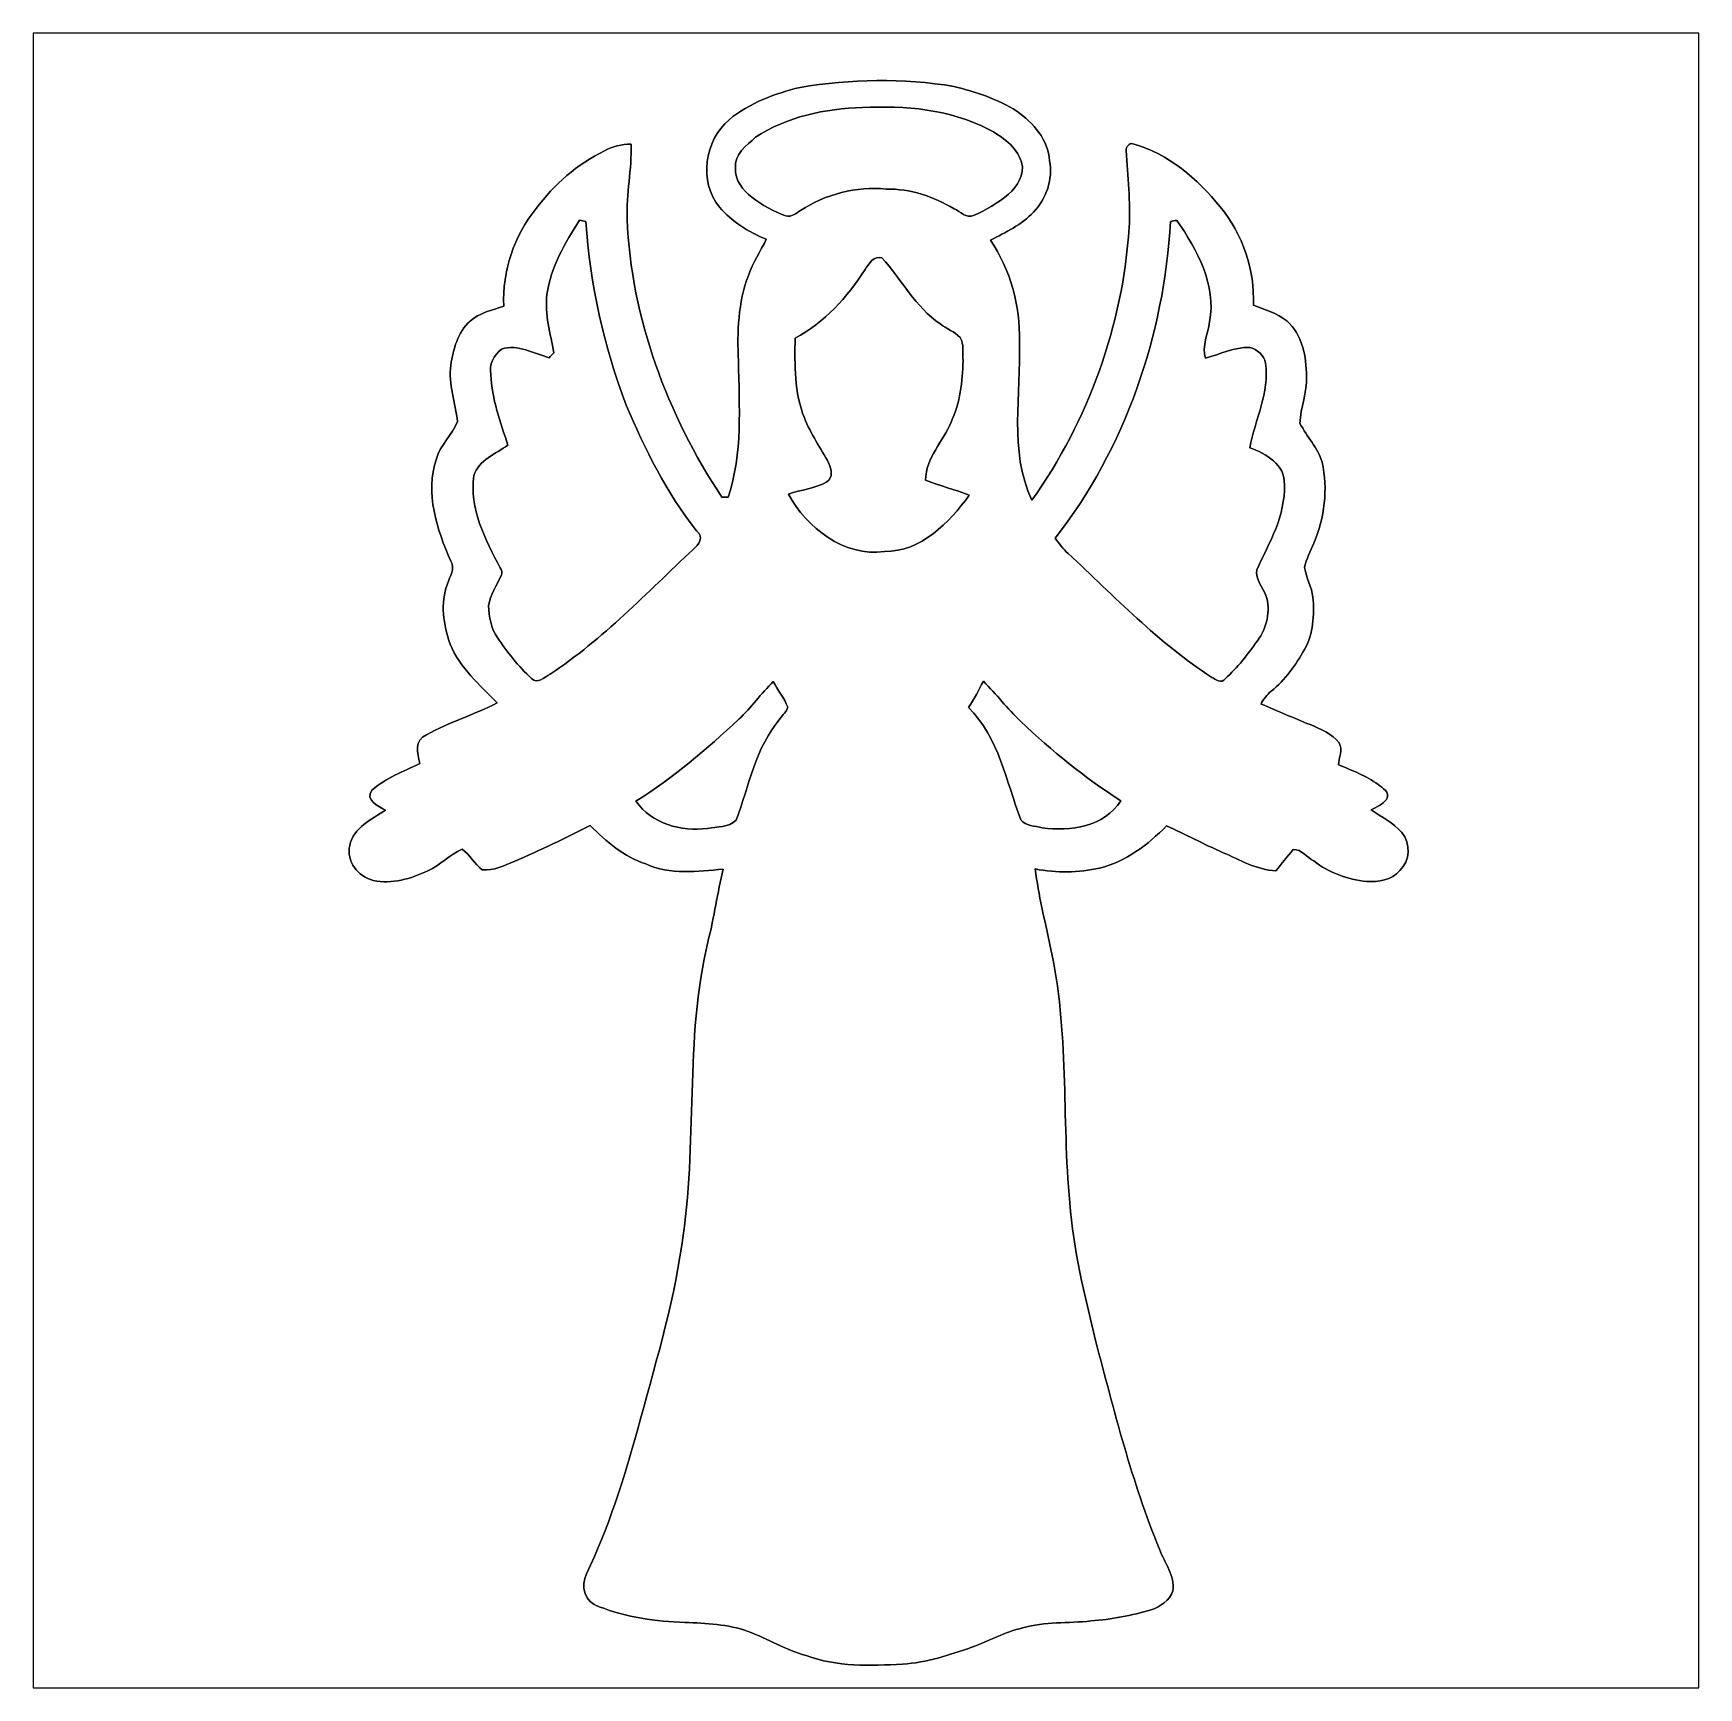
# Model space of a CAD drawing. Header units: centimetres. Extents: x -16.8 to 16.8, y -16.7 to 16.7.
import ezdxf

# ---------------------------------------------------------------- set-up
doc = ezdxf.new("R2010")
doc.units = ezdxf.units.CM
doc.header["$MEASUREMENT"] = 0
doc.layers.add('Layer 1', color=7, linetype='Continuous')

msp = doc.modelspace()

# ---------------------------------------------------------------- linework, layer by layer
at = {"layer": 'Layer 1', "color": 7}
for points, knots in [([(-16.77458, 16.66875), (-16.77458, 16.66875), (16.77458, 16.66875), (16.77458, 16.66875), (16.77458, 16.66875), (16.77458, 16.66875), (16.77458, -16.66875), (16.77458, -16.66875), (16.77458, -16.66875), (16.77458, -16.66875), (-16.77458, -16.66875), (-16.77458, -16.66875), (-16.77458, -16.66875), (-16.77458, -16.66875), (-16.77458, 16.66875), (-16.77458, 16.66875), (-16.77458, 16.66875), (-16.77458, 16.66875), (-16.77458, 16.66875), (-16.77458, 16.66875)], [0, 0, 0, 0, 0.16666667, 0.16666667, 0.16666667, 0.16666667, 0.33333333, 0.33333333, 0.33333333, 0.33333333, 0.5, 0.5, 0.5, 0.5, 0.66666667, 0.66666667, 0.66666667, 0.66666667, 1, 1, 1, 1]), ([(-1.32821, 15.57937), (-1.83762, 15.45414), (-2.34985, 15.26611), (-2.75837, 14.92744), (-2.75837, 14.92744), (-3.25261, 14.50481), (-3.37361, 13.68143), (-2.9531, 13.16814), (-2.9531, 13.16814), (-2.70298, 12.87498), (-2.36643, 12.66261), (-2.01048, 12.51867), (-2.01048, 12.51867), (-2.12337, 12.27243), (-2.28177, 12.04842), (-2.36643, 11.78948), (-2.36643, 11.78948), (-2.58022, 11.24338), (-2.59468, 10.64542), (-2.57069, 10.06757), (-2.57069, 10.06757), (-2.55446, 9.1507), (-2.48144, 8.20737), (-2.7753, 7.32226), (-2.7753, 7.32226), (-2.81905, 7.32226), (-2.86279, 7.32261), (-2.90618, 7.32261), (-2.90618, 7.32261), (-4.0005, 8.98842), (-4.73146, 10.92553), (-4.81189, 12.92895), (-4.81189, 12.92895), (-4.83129, 13.43272), (-4.71276, 13.93049), (-4.73357, 14.43355), (-4.73357, 14.43355), (-4.9216, 14.44166), (-5.10364, 14.38416), (-5.2705, 14.30091), (-5.2705, 14.30091), (-5.81131, 14.02644), (-6.28897, 13.62781), (-6.64598, 13.13639), (-6.64598, 13.13639), (-7.09401, 12.58993), (-7.3279, 11.87697), (-7.29791, 11.17141), (-7.29791, 11.17141), (-7.52969, 11.08745), (-7.78828, 11.04018), (-7.97595, 10.86838), (-7.97595, 10.86838), (-8.22466, 10.64648), (-8.31533, 10.2997), (-8.36577, 9.98326), (-8.36577, 9.98326), (-8.4141, 9.5952), (-8.26805, 9.22373), (-8.22748, 8.84308), (-8.22748, 8.84308), (-8.33473, 8.57603), (-8.57462, 8.37565), (-8.6554, 8.09413), (-8.6554, 8.09413), (-8.88541, 7.40445), (-8.6487, 6.66821), (-8.36224, 6.03356), (-8.36224, 6.03356), (-8.27652, 5.87975), (-8.38094, 5.72241), (-8.43174, 5.57706), (-8.43174, 5.57706), (-8.57991, 5.18372), (-8.51429, 4.74592), (-8.37706, 4.35928), (-8.37706, 4.35928), (-8.18444, 3.87809), (-7.77734, 3.54118), (-7.4295, 3.17606), (-7.4295, 3.17606), (-7.8934, 2.93934), (-8.39788, 2.78589), (-8.85366, 2.53471), (-8.85366, 2.53471), (-9.10872, 2.42676), (-9.03534, 2.16147), (-8.99019, 1.95333), (-8.99019, 1.95333), (-9.31757, 1.78964), (-9.67916, 1.66582), (-9.95221, 1.41429), (-9.95221, 1.41429), (-10.10214, 1.22096), (-9.81816, 1.08797), (-9.67846, 1.01212), (-9.67846, 1.01212), (-9.96174, 0.83009), (-10.32051, 0.66675), (-10.39954, 0.30551), (-10.39954, 0.30551), (-10.47574, -0.0127), (-10.23373, -0.32949), (-9.92717, -0.40111), (-9.92717, -0.40111), (-9.55322, -0.48119), (-9.16305, -0.3683), (-8.82544, -0.20638), (-8.82544, -0.20638), (-8.57285, -0.09737), (-8.38623, 0.12065), (-8.13506, 0.22931), (-8.13506, 0.22931), (-7.97666, 0.11642), (-7.89023, -0.07161), (-7.73289, -0.18486), (-7.73289, -0.18486), (-7.50041, -0.21343), (-7.28451, -0.1016), (-7.07672, -0.01588), (-7.07672, -0.01588), (-6.56237, 0.20884), (-6.05578, 0.45085), (-5.55413, 0.70203), (-5.55413, 0.70203), (-5.23064, 0.38241), (-4.87821, 0.0762), (-4.4383, -0.06844), (-4.4383, -0.06844), (-3.94582, -0.29386), (-3.3969, -0.22472), (-2.87549, -0.17427), (-2.87549, -0.17427), (-2.99403, -0.64982), (-3.05682, -1.13665), (-3.17853, -1.61114), (-3.17853, -1.61114), (-3.66889, -3.62162), (-3.37926, -5.71747), (-3.71263, -7.74841), (-3.71263, -7.74841), (-3.89184, -9.01806), (-4.27461, -10.24467), (-4.60304, -11.48045), (-4.60304, -11.48045), (-4.88033, -12.4654), (-5.18724, -13.44754), (-5.62857, -14.37322), (-5.62857, -14.37322), (-5.75628, -14.6237), (-5.66702, -14.95319), (-5.37245, -15.03715), (-5.37245, -15.03715), (-4.82635, -15.25305), (-4.23439, -15.33243), (-3.65019, -15.35536), (-3.65019, -15.35536), (-3.22086, -15.37018), (-2.78165, -15.38922), (-2.37243, -15.53422), (-2.37243, -15.53422), (-1.98085, -15.68873), (-1.61431, -15.9064), (-1.20721, -16.02176), (-1.20721, -16.02176), (-0.58667, -16.25106), (0.0889, -16.22813), (0.73836, -16.19285), (0.73836, -16.19285), (1.22026, -16.16604), (1.67887, -16.01011), (2.13078, -15.85348), (2.13078, -15.85348), (2.47368, -15.72683), (2.79612, -15.54198), (3.15595, -15.46331), (3.15595, -15.46331), (3.60221, -15.32996), (4.07423, -15.37476), (4.53178, -15.32396), (4.53178, -15.32396), (4.94347, -15.29256), (5.35093, -15.2146), (5.7471, -15.09748), (5.7471, -15.09748), (5.93125, -15.03539), (6.11752, -14.90945), (6.18102, -14.71789), (6.18102, -14.71789), (6.22476, -14.40674), (6.01486, -14.15415), (5.9122, -13.88004), (5.9122, -13.88004), (5.35234, -12.51973), (5.00168, -11.08745), (4.62139, -9.66999), (4.62139, -9.66999), (4.40514, -8.75559), (4.17477, -7.83837), (4.10422, -6.89822), (4.10422, -6.89822), (3.94335, -5.17666), (4.09857, -3.42124), (3.70805, -1.72473), (3.70805, -1.72473), (3.60715, -1.20685), (3.46957, -0.69497), (3.41101, -0.17039), (3.41101, -0.17039), (3.83752, -0.25576), (4.28237, -0.24624), (4.70676, -0.1524), (4.70676, -0.1524), (5.23804, -0.02328), (5.67443, 0.32032), (6.05578, 0.69603), (6.05578, 0.69603), (6.43714, 0.52952), (6.8012, 0.32632), (7.18432, 0.16334), (7.18432, 0.16334), (7.53075, 0.01094), (7.87118, -0.18803), (8.25782, -0.20884), (8.25782, -0.20884), (8.37247, -0.06421), (8.48536, 0.08149), (8.60778, 0.21943), (8.60778, 0.21943), (8.77429, 0.23142), (8.88365, 0.05856), (9.02159, -0.006), (9.02159, -0.006), (9.32462, -0.24977), (9.70033, -0.38453), (10.08521, -0.42228), (10.08521, -0.42228), (10.32192, -0.43356), (10.59462, -0.40252), (10.7509, -0.20249), (10.7509, -0.20249), (10.96574, -0.01023), (10.97915, 0.34608), (10.79182, 0.56233), (10.79182, 0.56233), (10.62531, 0.75918), (10.38754, 0.87701), (10.17693, 1.01953), (10.17693, 1.01953), (10.28488, 1.08126), (10.40659, 1.13065), (10.48526, 1.23119), (10.48526, 1.23119), (10.56322, 1.38465), (10.40306, 1.45909), (10.31593, 1.53), (10.31593, 1.53), (10.07463, 1.70709), (9.79346, 1.8161), (9.519, 1.92864), (9.519, 1.92864), (9.52324, 2.07081), (9.6079, 2.23308), (9.53135, 2.36996), (9.53135, 2.36996), (9.38777, 2.56081), (9.1567, 2.64724), (8.94503, 2.73756), (8.94503, 2.73756), (8.61342, 2.8702), (8.28781, 3.01801), (7.95761, 3.15313), (7.95761, 3.15313), (8.00488, 3.25367), (8.07614, 3.3401), (8.16222, 3.4096), (8.16222, 3.4096), (8.44338, 3.6389), (8.65752, 3.94018), (8.83532, 4.25344), (8.83532, 4.25344), (9.011, 4.57094), (9.03323, 4.95018), (9.00289, 5.30437), (9.00289, 5.30437), (8.97961, 5.51286), (8.86989, 5.69771), (8.83391, 5.90127), (8.83391, 5.90127), (8.86636, 6.07554), (8.96091, 6.23006), (9.02017, 6.39586), (9.02017, 6.39586), (9.23678, 6.90598), (9.30981, 7.48312), (9.19021, 8.02675), (9.19021, 8.02675), (9.0999, 8.31638), (8.88294, 8.54287), (8.74183, 8.80639), (8.74183, 8.80639), (8.75277, 9.12707), (8.89247, 9.43116), (8.87236, 9.75466), (8.87236, 9.75466), (8.87307, 10.15189), (8.79122, 10.60027), (8.47443, 10.87261), (8.47443, 10.87261), (8.28111, 11.03489), (8.0331, 11.09698), (7.80415, 11.18905), (7.80415, 11.18905), (7.83449, 11.90519), (7.58896, 12.61569), (7.1374, 13.1699), (7.1374, 13.1699), (6.6742, 13.73258), (6.09529, 14.24481), (5.37774, 14.44061), (5.37774, 14.44061), (5.30013, 14.46918), (5.23734, 14.37464), (5.24334, 14.30549), (5.24334, 14.30549), (5.26133, 13.78832), (5.34106, 13.27256), (5.29872, 12.75397), (5.29872, 12.75397), (5.17737, 10.78794), (4.48063, 8.86319), (3.34186, 7.25876), (3.34186, 7.25876), (2.86879, 8.26276), (3.13302, 9.39588), (3.08998, 10.46021), (3.08998, 10.46021), (3.11079, 11.18129), (2.91042, 11.90025), (2.50684, 12.49856), (2.50684, 12.49856), (2.8127, 12.65837), (3.13655, 12.80654), (3.37326, 13.06618), (3.37326, 13.06618), (3.63467, 13.33465), (3.76731, 13.72729), (3.69958, 14.09912), (3.69958, 14.09912), (3.67383, 14.52174), (3.36621, 14.86641), (3.03777, 15.10065), (3.03777, 15.10065), (2.65007, 15.3416), (2.21262, 15.49259), (1.77024, 15.59595), (1.77024, 15.59595), (0.74718, 15.77587), (-0.30551, 15.74588), (-1.32821, 15.57937)], [0, 0, 0, 0, 0.01098901, 0.01098901, 0.01098901, 0.01098901, 0.02197802, 0.02197802, 0.02197802, 0.02197802, 0.03296703, 0.03296703, 0.03296703, 0.03296703, 0.04395604, 0.04395604, 0.04395604, 0.04395604, 0.05494505, 0.05494505, 0.05494505, 0.05494505, 0.06593407, 0.06593407, 0.06593407, 0.06593407, 0.07692308, 0.07692308, 0.07692308, 0.07692308, 0.08791209, 0.08791209, 0.08791209, 0.08791209, 0.0989011, 0.0989011, 0.0989011, 0.0989011, 0.10989011, 0.10989011, 0.10989011, 0.10989011, 0.12087912, 0.12087912, 0.12087912, 0.12087912, 0.13186813, 0.13186813, 0.13186813, 0.13186813, 0.14285714, 0.14285714, 0.14285714, 0.14285714, 0.15384615, 0.15384615, 0.15384615, 0.15384615, 0.16483516, 0.16483516, 0.16483516, 0.16483516, 0.17582418, 0.17582418, 0.17582418, 0.17582418, 0.18681319, 0.18681319, 0.18681319, 0.18681319, 0.1978022, 0.1978022, 0.1978022, 0.1978022, 0.20879121, 0.20879121, 0.20879121, 0.20879121, 0.21978022, 0.21978022, 0.21978022, 0.21978022, 0.23076923, 0.23076923, 0.23076923, 0.23076923, 0.24175824, 0.24175824, 0.24175824, 0.24175824, 0.25274725, 0.25274725, 0.25274725, 0.25274725, 0.26373626, 0.26373626, 0.26373626, 0.26373626, 0.27472527, 0.27472527, 0.27472527, 0.27472527, 0.28571429, 0.28571429, 0.28571429, 0.28571429, 0.2967033, 0.2967033, 0.2967033, 0.2967033, 0.30769231, 0.30769231, 0.30769231, 0.30769231, 0.31868132, 0.31868132, 0.31868132, 0.31868132, 0.32967033, 0.32967033, 0.32967033, 0.32967033, 0.34065934, 0.34065934, 0.34065934, 0.34065934, 0.35164835, 0.35164835, 0.35164835, 0.35164835, 0.36263736, 0.36263736, 0.36263736, 0.36263736, 0.37362637, 0.37362637, 0.37362637, 0.37362637, 0.38461538, 0.38461538, 0.38461538, 0.38461538, 0.3956044, 0.3956044, 0.3956044, 0.3956044, 0.40659341, 0.40659341, 0.40659341, 0.40659341, 0.41758242, 0.41758242, 0.41758242, 0.41758242, 0.42857143, 0.42857143, 0.42857143, 0.42857143, 0.43956044, 0.43956044, 0.43956044, 0.43956044, 0.45054945, 0.45054945, 0.45054945, 0.45054945, 0.46153846, 0.46153846, 0.46153846, 0.46153846, 0.47252747, 0.47252747, 0.47252747, 0.47252747, 0.48351648, 0.48351648, 0.48351648, 0.48351648, 0.49450549, 0.49450549, 0.49450549, 0.49450549, 0.50549451, 0.50549451, 0.50549451, 0.50549451, 0.51648352, 0.51648352, 0.51648352, 0.51648352, 0.52747253, 0.52747253, 0.52747253, 0.52747253, 0.53846154, 0.53846154, 0.53846154, 0.53846154, 0.54945055, 0.54945055, 0.54945055, 0.54945055, 0.56043956, 0.56043956, 0.56043956, 0.56043956, 0.57142857, 0.57142857, 0.57142857, 0.57142857, 0.58241758, 0.58241758, 0.58241758, 0.58241758, 0.59340659, 0.59340659, 0.59340659, 0.59340659, 0.6043956, 0.6043956, 0.6043956, 0.6043956, 0.61538462, 0.61538462, 0.61538462, 0.61538462, 0.62637363, 0.62637363, 0.62637363, 0.62637363, 0.63736264, 0.63736264, 0.63736264, 0.63736264, 0.64835165, 0.64835165, 0.64835165, 0.64835165, 0.65934066, 0.65934066, 0.65934066, 0.65934066, 0.67032967, 0.67032967, 0.67032967, 0.67032967, 0.68131868, 0.68131868, 0.68131868, 0.68131868, 0.69230769, 0.69230769, 0.69230769, 0.69230769, 0.7032967, 0.7032967, 0.7032967, 0.7032967, 0.71428571, 0.71428571, 0.71428571, 0.71428571, 0.72527473, 0.72527473, 0.72527473, 0.72527473, 0.73626374, 0.73626374, 0.73626374, 0.73626374, 0.74725275, 0.74725275, 0.74725275, 0.74725275, 0.75824176, 0.75824176, 0.75824176, 0.75824176, 0.76923077, 0.76923077, 0.76923077, 0.76923077, 0.78021978, 0.78021978, 0.78021978, 0.78021978, 0.79120879, 0.79120879, 0.79120879, 0.79120879, 0.8021978, 0.8021978, 0.8021978, 0.8021978, 0.81318681, 0.81318681, 0.81318681, 0.81318681, 0.82417582, 0.82417582, 0.82417582, 0.82417582, 0.83516484, 0.83516484, 0.83516484, 0.83516484, 0.84615385, 0.84615385, 0.84615385, 0.84615385, 0.85714286, 0.85714286, 0.85714286, 0.85714286, 0.86813187, 0.86813187, 0.86813187, 0.86813187, 0.87912088, 0.87912088, 0.87912088, 0.87912088, 0.89010989, 0.89010989, 0.89010989, 0.89010989, 0.9010989, 0.9010989, 0.9010989, 0.9010989, 0.91208791, 0.91208791, 0.91208791, 0.91208791, 0.92307692, 0.92307692, 0.92307692, 0.92307692, 0.93406593, 0.93406593, 0.93406593, 0.93406593, 0.94505495, 0.94505495, 0.94505495, 0.94505495, 0.95604396, 0.95604396, 0.95604396, 0.95604396, 0.96703297, 0.96703297, 0.96703297, 0.96703297, 0.97802198, 0.97802198, 0.97802198, 0.97802198, 1, 1, 1, 1]), ([(-0.07373, 15.17297), (0.78705, 15.21566), (1.68346, 15.14016), (2.46098, 14.7387), (2.46098, 14.7387), (2.73967, 14.58948), (3.03636, 14.38734), (3.13373, 14.06984), (3.13373, 14.06984), (3.20569, 13.81831), (3.04659, 13.58794), (2.87302, 13.42566), (2.87302, 13.42566), (2.65924, 13.25174), (2.42111, 13.10711), (2.16817, 12.9981), (2.16817, 12.9981), (2.02494, 12.92542), (1.89865, 13.087), (1.77482, 13.13004), (1.77482, 13.13004), (1.3649, 13.38298), (0.89076, 13.53679), (0.4064, 13.53079), (0.4064, 13.53079), (-0.19614, 13.58406), (-0.81386, 13.43378), (-1.31657, 13.09617), (-1.31657, 13.09617), (-1.40723, 13.04925), (-1.50283, 12.95012), (-1.61396, 12.99175), (-1.61396, 12.99175), (-1.86231, 13.07289), (-2.09056, 13.21082), (-2.30046, 13.36393), (-2.30046, 13.36393), (-2.47438, 13.50892), (-2.65042, 13.70894), (-2.62819, 13.95236), (-2.62819, 13.95236), (-2.65536, 14.22964), (-2.40736, 14.40921), (-2.22603, 14.57254), (-2.22603, 14.57254), (-1.5942, 14.99341), (-0.82268, 15.14863), (-0.07373, 15.17297)], [0, 0, 0, 0, 0.07692308, 0.07692308, 0.07692308, 0.07692308, 0.15384615, 0.15384615, 0.15384615, 0.15384615, 0.23076923, 0.23076923, 0.23076923, 0.23076923, 0.30769231, 0.30769231, 0.30769231, 0.30769231, 0.38461538, 0.38461538, 0.38461538, 0.38461538, 0.46153846, 0.46153846, 0.46153846, 0.46153846, 0.53846154, 0.53846154, 0.53846154, 0.53846154, 0.61538462, 0.61538462, 0.61538462, 0.61538462, 0.69230769, 0.69230769, 0.69230769, 0.69230769, 0.76923077, 0.76923077, 0.76923077, 0.76923077, 0.84615385, 0.84615385, 0.84615385, 0.84615385, 1, 1, 1, 1]), ([(-5.77356, 12.90391), (-5.73052, 12.89544), (-5.68748, 12.88662), (-5.64409, 12.87745), (-5.64409, 12.87745), (-5.55872, 11.61203), (-5.28355, 10.36108), (-4.83059, 9.17646), (-4.83059, 9.17646), (-4.45488, 8.28357), (-4.01038, 7.41045), (-3.41524, 6.64175), (-3.41524, 6.64175), (-3.25332, 6.51757), (-3.37044, 6.36446), (-3.48227, 6.26957), (-3.48227, 6.26957), (-4.41113, 5.39644), (-5.29661, 4.46229), (-6.36446, 3.75356), (-6.36446, 3.75356), (-6.47488, 3.70099), (-6.62093, 3.54189), (-6.73806, 3.66712), (-6.73806, 3.66712), (-7.0037, 3.91054), (-7.22806, 4.19911), (-7.42809, 4.49792), (-7.42809, 4.49792), (-7.55297, 4.68348), (-7.59848, 4.91243), (-7.60271, 5.13292), (-7.60271, 5.13292), (-7.56991, 5.35834), (-7.43832, 5.54884), (-7.34483, 5.75098), (-7.34483, 5.75098), (-7.31661, 5.80002), (-7.3466, 5.85258), (-7.36706, 5.89809), (-7.36706, 5.89809), (-7.67397, 6.46395), (-7.99112, 7.09189), (-7.89975, 7.75652), (-7.89975, 7.75652), (-7.80733, 8.07367), (-7.45455, 8.1915), (-7.21289, 8.37106), (-7.21289, 8.37106), (-7.36741, 8.83179), (-7.5371, 9.30169), (-7.55897, 9.7917), (-7.55897, 9.7917), (-7.59954, 9.98714), (-7.49406, 10.18928), (-7.34378, 10.30605), (-7.34378, 10.30605), (-7.01216, 10.40871), (-6.69502, 10.2175), (-6.38246, 10.13178), (-6.38246, 10.13178), (-6.35212, 10.16423), (-6.32143, 10.19634), (-6.29073, 10.22844), (-6.29073, 10.22844), (-6.35282, 10.61932), (-6.47912, 11.00667), (-6.42726, 11.40707), (-6.42726, 11.40707), (-6.35247, 11.95529), (-6.06143, 12.44282), (-5.77356, 12.90391)], [0, 0, 0, 0, 0.05263158, 0.05263158, 0.05263158, 0.05263158, 0.10526316, 0.10526316, 0.10526316, 0.10526316, 0.15789474, 0.15789474, 0.15789474, 0.15789474, 0.21052632, 0.21052632, 0.21052632, 0.21052632, 0.26315789, 0.26315789, 0.26315789, 0.26315789, 0.31578947, 0.31578947, 0.31578947, 0.31578947, 0.36842105, 0.36842105, 0.36842105, 0.36842105, 0.42105263, 0.42105263, 0.42105263, 0.42105263, 0.47368421, 0.47368421, 0.47368421, 0.47368421, 0.52631579, 0.52631579, 0.52631579, 0.52631579, 0.57894737, 0.57894737, 0.57894737, 0.57894737, 0.63157895, 0.63157895, 0.63157895, 0.63157895, 0.68421053, 0.68421053, 0.68421053, 0.68421053, 0.73684211, 0.73684211, 0.73684211, 0.73684211, 0.78947368, 0.78947368, 0.78947368, 0.78947368, 0.84210526, 0.84210526, 0.84210526, 0.84210526, 0.89473684, 0.89473684, 0.89473684, 0.89473684, 1, 1, 1, 1]), ([(6.13551, 12.87886), (6.17749, 12.88556), (6.21947, 12.89191), (6.26145, 12.89826), (6.26145, 12.89826), (6.67138, 12.30947), (7.06261, 11.59651), (6.92115, 10.85391), (6.92115, 10.85391), (6.88587, 10.61226), (6.76451, 10.36602), (6.83895, 10.12084), (6.83895, 10.12084), (7.13422, 10.20022), (7.41751, 10.34838), (7.73042, 10.33851), (7.73042, 10.33851), (7.87929, 10.30534), (8.02464, 10.17976), (8.04545, 10.02242), (8.04545, 10.02242), (8.13682, 9.43187), (7.83449, 8.88577), (7.73112, 8.31885), (7.73112, 8.31885), (8.05497, 8.19467), (8.44973, 7.98019), (8.42786, 7.57167), (8.42786, 7.57167), (8.45114, 6.95466), (8.12624, 6.39939), (7.87188, 5.85858), (7.87188, 5.85858), (7.84084, 5.66138), (7.99183, 5.51392), (8.05427, 5.34176), (8.05427, 5.34176), (8.16116, 5.03273), (8.07544, 4.68454), (7.88423, 4.42771), (7.88423, 4.42771), (7.69338, 4.15396), (7.48418, 3.88902), (7.23688, 3.66395), (7.23688, 3.66395), (7.17303, 3.55529), (7.03404, 3.64808), (6.96983, 3.69041), (6.96983, 3.69041), (5.88927, 4.38256), (5.00592, 5.3213), (4.07, 6.18772), (4.07, 6.18772), (3.97016, 6.27768), (3.8922, 6.3881), (3.81, 6.49323), (3.81, 6.49323), (5.22711, 8.3118), (6.00322, 10.58616), (6.13551, 12.87886)], [0, 0, 0, 0, 0.0625, 0.0625, 0.0625, 0.0625, 0.125, 0.125, 0.125, 0.125, 0.1875, 0.1875, 0.1875, 0.1875, 0.25, 0.25, 0.25, 0.25, 0.3125, 0.3125, 0.3125, 0.3125, 0.375, 0.375, 0.375, 0.375, 0.4375, 0.4375, 0.4375, 0.4375, 0.5, 0.5, 0.5, 0.5, 0.5625, 0.5625, 0.5625, 0.5625, 0.625, 0.625, 0.625, 0.625, 0.6875, 0.6875, 0.6875, 0.6875, 0.75, 0.75, 0.75, 0.75, 0.8125, 0.8125, 0.8125, 0.8125, 0.875, 0.875, 0.875, 0.875, 1, 1, 1, 1]), ([(-0.01976, 11.90837), (0.0508, 12.02055), (0.16157, 12.19447), (0.32209, 12.14367), (0.32209, 12.14367), (0.72249, 11.7094), (0.99448, 11.14919), (1.49507, 10.81123), (1.49507, 10.81123), (1.62489, 10.71563), (1.78118, 10.65495), (1.89865, 10.54206), (1.89865, 10.54206), (1.98014, 10.40201), (1.93781, 10.22526), (1.95615, 10.07181), (1.95615, 10.07181), (1.94028, 9.652), (1.89865, 9.21914), (1.71238, 8.83602), (1.71238, 8.83602), (1.5554, 8.43774), (1.20156, 8.11777), (1.19944, 7.66445), (1.19944, 7.66445), (1.48661, 7.54486), (1.79246, 7.47889), (2.07963, 7.35894), (2.07963, 7.35894), (1.67287, 6.80473), (1.1116, 6.22265), (0.37147, 6.22547), (0.37147, 6.22547), (-0.44697, 6.1147), (-1.19027, 6.69996), (-1.56351, 7.38434), (-1.56351, 7.38434), (-1.30634, 7.47219), (-1.0227, 7.49229), (-0.78669, 7.63199), (-0.78669, 7.63199), (-0.65864, 7.71525), (-0.69286, 7.88564), (-0.74789, 8.00206), (-0.74789, 8.00206), (-0.90664, 8.31074), (-1.11795, 8.59261), (-1.23966, 8.91999), (-1.23966, 8.91999), (-1.44639, 9.42763), (-1.43686, 9.98608), (-1.42875, 10.52442), (-1.42875, 10.52442), (-0.84067, 10.84545), (-0.37324, 11.34498), (-0.01976, 11.90837)], [0, 0, 0, 0, 0.06666667, 0.06666667, 0.06666667, 0.06666667, 0.13333333, 0.13333333, 0.13333333, 0.13333333, 0.2, 0.2, 0.2, 0.2, 0.26666667, 0.26666667, 0.26666667, 0.26666667, 0.33333333, 0.33333333, 0.33333333, 0.33333333, 0.4, 0.4, 0.4, 0.4, 0.46666667, 0.46666667, 0.46666667, 0.46666667, 0.53333333, 0.53333333, 0.53333333, 0.53333333, 0.6, 0.6, 0.6, 0.6, 0.66666667, 0.66666667, 0.66666667, 0.66666667, 0.73333333, 0.73333333, 0.73333333, 0.73333333, 0.8, 0.8, 0.8, 0.8, 0.86666667, 0.86666667, 0.86666667, 0.86666667, 1, 1, 1, 1]), ([(-2.56505, 2.84727), (-2.31034, 3.0801), (-2.11279, 3.36515), (-1.86725, 3.60645), (-1.86725, 3.60645), (-1.778, 3.43006), (-1.64218, 3.27625), (-1.57798, 3.08857), (-1.57798, 3.08857), (-1.6002, 2.99791), (-1.67922, 2.93546), (-1.73038, 2.86067), (-1.73038, 2.86067), (-2.22391, 2.27859), (-2.35585, 1.50636), (-2.61585, 0.81139), (-2.61585, 0.81139), (-2.76331, 0.66111), (-3.00108, 0.68474), (-3.19229, 0.64558), (-3.19229, 0.64558), (-3.71969, 0.57432), (-4.31835, 0.74189), (-4.63479, 1.19309), (-4.63479, 1.19309), (-3.88691, 1.66652), (-3.20746, 2.24014), (-2.56505, 2.84727)], [0, 0, 0, 0, 0.125, 0.125, 0.125, 0.125, 0.25, 0.25, 0.25, 0.25, 0.375, 0.375, 0.375, 0.375, 0.5, 0.5, 0.5, 0.5, 0.625, 0.625, 0.625, 0.625, 0.75, 0.75, 0.75, 0.75, 1, 1, 1, 1]), ([(2.06446, 3.08328), (2.17911, 3.25085), (2.27259, 3.43147), (2.36432, 3.61209), (2.36432, 3.61209), (2.62502, 3.35068), (2.85186, 3.05717), (3.11926, 2.80176), (3.11926, 2.80176), (3.73909, 2.20839), (4.40937, 1.66758), (5.13186, 1.20368), (5.13186, 1.20368), (4.80201, 0.67522), (4.11692, 0.58455), (3.5493, 0.65723), (3.5493, 0.65723), (3.40642, 0.69991), (3.21627, 0.69003), (3.11891, 0.82197), (3.11891, 0.82197), (2.82434, 1.59702), (2.67723, 2.47544), (2.06446, 3.08328)], [0, 0, 0, 0, 0.14285714, 0.14285714, 0.14285714, 0.14285714, 0.28571429, 0.28571429, 0.28571429, 0.28571429, 0.42857143, 0.42857143, 0.42857143, 0.42857143, 0.57142857, 0.57142857, 0.57142857, 0.57142857, 0.71428571, 0.71428571, 0.71428571, 0.71428571, 1, 1, 1, 1])]:
    msp.add_open_spline(points, degree=3, knots=knots, dxfattribs=at)
at = {"layer": 'Layer 1', "color": 9}
for points, knots in [([(-1.32821, 15.57937), (-0.30551, 15.74588), (0.74718, 15.77587), (1.77024, 15.59595), (1.77024, 15.59595), (2.21262, 15.49259), (2.65007, 15.3416), (3.03777, 15.10065), (3.03777, 15.10065), (3.36621, 14.86641), (3.67383, 14.52174), (3.69958, 14.09912), (3.69958, 14.09912), (3.76731, 13.72729), (3.63467, 13.33465), (3.37326, 13.06618), (3.37326, 13.06618), (3.13655, 12.80654), (2.8127, 12.65837), (2.50684, 12.49856), (2.50684, 12.49856), (2.91042, 11.90025), (3.11079, 11.18129), (3.08998, 10.46021), (3.08998, 10.46021), (3.13302, 9.39588), (2.86879, 8.26276), (3.34186, 7.25876), (3.34186, 7.25876), (4.48063, 8.86319), (5.17737, 10.78794), (5.29872, 12.75397), (5.29872, 12.75397), (5.34106, 13.27256), (5.26133, 13.78832), (5.24334, 14.30549), (5.24334, 14.30549), (5.23734, 14.37464), (5.30013, 14.46918), (5.37774, 14.44061), (5.37774, 14.44061), (6.09529, 14.24481), (6.6742, 13.73258), (7.1374, 13.1699), (7.1374, 13.1699), (7.58896, 12.61569), (7.83449, 11.90519), (7.80415, 11.18905), (7.80415, 11.18905), (8.0331, 11.09698), (8.28111, 11.03489), (8.47443, 10.87261), (8.47443, 10.87261), (8.79122, 10.60027), (8.87307, 10.15189), (8.87236, 9.75466), (8.87236, 9.75466), (8.89247, 9.43116), (8.75277, 9.12707), (8.74183, 8.80639), (8.74183, 8.80639), (8.88294, 8.54287), (9.0999, 8.31638), (9.19021, 8.02675), (9.19021, 8.02675), (9.30981, 7.48312), (9.23678, 6.90598), (9.02017, 6.39586), (9.02017, 6.39586), (8.96091, 6.23006), (8.86636, 6.07554), (8.83391, 5.90127), (8.83391, 5.90127), (8.86989, 5.69771), (8.97961, 5.51286), (9.00289, 5.30437), (9.00289, 5.30437), (9.03323, 4.95018), (9.011, 4.57094), (8.83532, 4.25344), (8.83532, 4.25344), (8.65752, 3.94018), (8.44338, 3.6389), (8.16222, 3.4096), (8.16222, 3.4096), (8.07614, 3.3401), (8.00488, 3.25367), (7.95761, 3.15313), (7.95761, 3.15313), (8.28781, 3.01801), (8.61342, 2.8702), (8.94503, 2.73756), (8.94503, 2.73756), (9.1567, 2.64724), (9.38777, 2.56081), (9.53135, 2.36996), (9.53135, 2.36996), (9.6079, 2.23308), (9.52324, 2.07081), (9.519, 1.92864), (9.519, 1.92864), (9.79346, 1.8161), (10.07463, 1.70709), (10.31593, 1.53), (10.31593, 1.53), (10.40306, 1.45909), (10.56322, 1.38465), (10.48526, 1.23119), (10.48526, 1.23119), (10.40659, 1.13065), (10.28488, 1.08126), (10.17693, 1.01953), (10.17693, 1.01953), (10.38754, 0.87701), (10.62531, 0.75918), (10.79182, 0.56233), (10.79182, 0.56233), (10.97915, 0.34608), (10.96574, -0.01023), (10.7509, -0.20249), (10.7509, -0.20249), (10.59462, -0.40252), (10.32192, -0.43356), (10.08521, -0.42228), (10.08521, -0.42228), (9.70033, -0.38453), (9.32462, -0.24977), (9.02159, -0.006), (9.02159, -0.006), (8.88365, 0.05856), (8.77429, 0.23142), (8.60778, 0.21943), (8.60778, 0.21943), (8.48536, 0.08149), (8.37247, -0.06421), (8.25782, -0.20884), (8.25782, -0.20884), (7.87118, -0.18803), (7.53075, 0.01094), (7.18432, 0.16334), (7.18432, 0.16334), (6.8012, 0.32632), (6.43714, 0.52952), (6.05578, 0.69603), (6.05578, 0.69603), (5.67443, 0.32032), (5.23804, -0.02328), (4.70676, -0.1524), (4.70676, -0.1524), (4.28237, -0.24624), (3.83752, -0.25576), (3.41101, -0.17039), (3.41101, -0.17039), (3.46957, -0.69497), (3.60715, -1.20685), (3.70805, -1.72473), (3.70805, -1.72473), (4.09857, -3.42124), (3.94335, -5.17666), (4.10422, -6.89822), (4.10422, -6.89822), (4.17477, -7.83837), (4.40514, -8.75559), (4.62139, -9.66999), (4.62139, -9.66999), (5.00168, -11.08745), (5.35234, -12.51973), (5.9122, -13.88004), (5.9122, -13.88004), (6.01486, -14.15415), (6.22476, -14.40674), (6.18102, -14.71789), (6.18102, -14.71789), (6.11752, -14.90945), (5.93125, -15.03539), (5.7471, -15.09748), (5.7471, -15.09748), (5.35093, -15.2146), (4.94347, -15.29256), (4.53178, -15.32396), (4.53178, -15.32396), (4.07423, -15.37476), (3.60221, -15.32996), (3.15595, -15.46331), (3.15595, -15.46331), (2.79612, -15.54198), (2.47368, -15.72683), (2.13078, -15.85348), (2.13078, -15.85348), (1.67887, -16.01011), (1.22026, -16.16604), (0.73836, -16.19285), (0.73836, -16.19285), (0.0889, -16.22813), (-0.58667, -16.25106), (-1.20721, -16.02176), (-1.20721, -16.02176), (-1.61431, -15.9064), (-1.98085, -15.68873), (-2.37243, -15.53422), (-2.37243, -15.53422), (-2.78165, -15.38922), (-3.22086, -15.37018), (-3.65019, -15.35536), (-3.65019, -15.35536), (-4.23439, -15.33243), (-4.82635, -15.25305), (-5.37245, -15.03715), (-5.37245, -15.03715), (-5.66702, -14.95319), (-5.75628, -14.6237), (-5.62857, -14.37322), (-5.62857, -14.37322), (-5.18724, -13.44754), (-4.88033, -12.4654), (-4.60304, -11.48045), (-4.60304, -11.48045), (-4.27461, -10.24467), (-3.89184, -9.01806), (-3.71263, -7.74841), (-3.71263, -7.74841), (-3.37926, -5.71747), (-3.66889, -3.62162), (-3.17853, -1.61114), (-3.17853, -1.61114), (-3.05682, -1.13665), (-2.99403, -0.64982), (-2.87549, -0.17427), (-2.87549, -0.17427), (-3.3969, -0.22472), (-3.94582, -0.29386), (-4.4383, -0.06844), (-4.4383, -0.06844), (-4.87821, 0.0762), (-5.23064, 0.38241), (-5.55413, 0.70203), (-5.55413, 0.70203), (-6.05578, 0.45085), (-6.56237, 0.20884), (-7.07672, -0.01588), (-7.07672, -0.01588), (-7.28451, -0.1016), (-7.50041, -0.21343), (-7.73289, -0.18486), (-7.73289, -0.18486), (-7.89023, -0.07161), (-7.97666, 0.11642), (-8.13506, 0.22931), (-8.13506, 0.22931), (-8.38623, 0.12065), (-8.57285, -0.09737), (-8.82544, -0.20638), (-8.82544, -0.20638), (-9.16305, -0.3683), (-9.55322, -0.48119), (-9.92717, -0.40111), (-9.92717, -0.40111), (-10.23373, -0.32949), (-10.47574, -0.0127), (-10.39954, 0.30551), (-10.39954, 0.30551), (-10.32051, 0.66675), (-9.96174, 0.83009), (-9.67846, 1.01212), (-9.67846, 1.01212), (-9.81816, 1.08797), (-10.10214, 1.22096), (-9.95221, 1.41429), (-9.95221, 1.41429), (-9.67916, 1.66582), (-9.31757, 1.78964), (-8.99019, 1.95333), (-8.99019, 1.95333), (-9.03534, 2.16147), (-9.10872, 2.42676), (-8.85366, 2.53471), (-8.85366, 2.53471), (-8.39788, 2.78589), (-7.8934, 2.93934), (-7.4295, 3.17606), (-7.4295, 3.17606), (-7.77734, 3.54118), (-8.18444, 3.87809), (-8.37706, 4.35928), (-8.37706, 4.35928), (-8.51429, 4.74592), (-8.57991, 5.18372), (-8.43174, 5.57706), (-8.43174, 5.57706), (-8.38094, 5.72241), (-8.27652, 5.87975), (-8.36224, 6.03356), (-8.36224, 6.03356), (-8.6487, 6.66821), (-8.88541, 7.40445), (-8.6554, 8.09413), (-8.6554, 8.09413), (-8.57462, 8.37565), (-8.33473, 8.57603), (-8.22748, 8.84308), (-8.22748, 8.84308), (-8.26805, 9.22373), (-8.4141, 9.5952), (-8.36577, 9.98326), (-8.36577, 9.98326), (-8.31533, 10.2997), (-8.22466, 10.64648), (-7.97595, 10.86838), (-7.97595, 10.86838), (-7.78828, 11.04018), (-7.52969, 11.08745), (-7.29791, 11.17141), (-7.29791, 11.17141), (-7.3279, 11.87697), (-7.09401, 12.58993), (-6.64598, 13.13639), (-6.64598, 13.13639), (-6.28897, 13.62781), (-5.81131, 14.02644), (-5.2705, 14.30091), (-5.2705, 14.30091), (-5.10364, 14.38416), (-4.9216, 14.44166), (-4.73357, 14.43355), (-4.73357, 14.43355), (-4.71276, 13.93049), (-4.83129, 13.43272), (-4.81189, 12.92895), (-4.81189, 12.92895), (-4.73146, 10.92553), (-4.0005, 8.98842), (-2.90618, 7.32261), (-2.90618, 7.32261), (-2.86279, 7.32261), (-2.81905, 7.32226), (-2.7753, 7.32226), (-2.7753, 7.32226), (-2.48144, 8.20737), (-2.55446, 9.1507), (-2.57069, 10.06757), (-2.57069, 10.06757), (-2.59468, 10.64542), (-2.58022, 11.24338), (-2.36643, 11.78948), (-2.36643, 11.78948), (-2.28177, 12.04842), (-2.12337, 12.27243), (-2.01048, 12.51867), (-2.01048, 12.51867), (-2.36643, 12.66261), (-2.70298, 12.87498), (-2.9531, 13.16814), (-2.9531, 13.16814), (-3.37361, 13.68143), (-3.25261, 14.50481), (-2.75837, 14.92744), (-2.75837, 14.92744), (-2.34985, 15.26611), (-1.83762, 15.45414), (-1.32821, 15.57937), (-1.32821, 15.57937), (-1.32821, 15.57937), (-1.32821, 15.57937), (-1.32821, 15.57937)], [0, 0, 0, 0, 0.01086957, 0.01086957, 0.01086957, 0.01086957, 0.02173913, 0.02173913, 0.02173913, 0.02173913, 0.0326087, 0.0326087, 0.0326087, 0.0326087, 0.04347826, 0.04347826, 0.04347826, 0.04347826, 0.05434783, 0.05434783, 0.05434783, 0.05434783, 0.06521739, 0.06521739, 0.06521739, 0.06521739, 0.07608696, 0.07608696, 0.07608696, 0.07608696, 0.08695652, 0.08695652, 0.08695652, 0.08695652, 0.09782609, 0.09782609, 0.09782609, 0.09782609, 0.10869565, 0.10869565, 0.10869565, 0.10869565, 0.11956522, 0.11956522, 0.11956522, 0.11956522, 0.13043478, 0.13043478, 0.13043478, 0.13043478, 0.14130435, 0.14130435, 0.14130435, 0.14130435, 0.15217391, 0.15217391, 0.15217391, 0.15217391, 0.16304348, 0.16304348, 0.16304348, 0.16304348, 0.17391304, 0.17391304, 0.17391304, 0.17391304, 0.18478261, 0.18478261, 0.18478261, 0.18478261, 0.19565217, 0.19565217, 0.19565217, 0.19565217, 0.20652174, 0.20652174, 0.20652174, 0.20652174, 0.2173913, 0.2173913, 0.2173913, 0.2173913, 0.22826087, 0.22826087, 0.22826087, 0.22826087, 0.23913043, 0.23913043, 0.23913043, 0.23913043, 0.25, 0.25, 0.25, 0.25, 0.26086957, 0.26086957, 0.26086957, 0.26086957, 0.27173913, 0.27173913, 0.27173913, 0.27173913, 0.2826087, 0.2826087, 0.2826087, 0.2826087, 0.29347826, 0.29347826, 0.29347826, 0.29347826, 0.30434783, 0.30434783, 0.30434783, 0.30434783, 0.31521739, 0.31521739, 0.31521739, 0.31521739, 0.32608696, 0.32608696, 0.32608696, 0.32608696, 0.33695652, 0.33695652, 0.33695652, 0.33695652, 0.34782609, 0.34782609, 0.34782609, 0.34782609, 0.35869565, 0.35869565, 0.35869565, 0.35869565, 0.36956522, 0.36956522, 0.36956522, 0.36956522, 0.38043478, 0.38043478, 0.38043478, 0.38043478, 0.39130435, 0.39130435, 0.39130435, 0.39130435, 0.40217391, 0.40217391, 0.40217391, 0.40217391, 0.41304348, 0.41304348, 0.41304348, 0.41304348, 0.42391304, 0.42391304, 0.42391304, 0.42391304, 0.43478261, 0.43478261, 0.43478261, 0.43478261, 0.44565217, 0.44565217, 0.44565217, 0.44565217, 0.45652174, 0.45652174, 0.45652174, 0.45652174, 0.4673913, 0.4673913, 0.4673913, 0.4673913, 0.47826087, 0.47826087, 0.47826087, 0.47826087, 0.48913043, 0.48913043, 0.48913043, 0.48913043, 0.5, 0.5, 0.5, 0.5, 0.51086957, 0.51086957, 0.51086957, 0.51086957, 0.52173913, 0.52173913, 0.52173913, 0.52173913, 0.5326087, 0.5326087, 0.5326087, 0.5326087, 0.54347826, 0.54347826, 0.54347826, 0.54347826, 0.55434783, 0.55434783, 0.55434783, 0.55434783, 0.56521739, 0.56521739, 0.56521739, 0.56521739, 0.57608696, 0.57608696, 0.57608696, 0.57608696, 0.58695652, 0.58695652, 0.58695652, 0.58695652, 0.59782609, 0.59782609, 0.59782609, 0.59782609, 0.60869565, 0.60869565, 0.60869565, 0.60869565, 0.61956522, 0.61956522, 0.61956522, 0.61956522, 0.63043478, 0.63043478, 0.63043478, 0.63043478, 0.64130435, 0.64130435, 0.64130435, 0.64130435, 0.65217391, 0.65217391, 0.65217391, 0.65217391, 0.66304348, 0.66304348, 0.66304348, 0.66304348, 0.67391304, 0.67391304, 0.67391304, 0.67391304, 0.68478261, 0.68478261, 0.68478261, 0.68478261, 0.69565217, 0.69565217, 0.69565217, 0.69565217, 0.70652174, 0.70652174, 0.70652174, 0.70652174, 0.7173913, 0.7173913, 0.7173913, 0.7173913, 0.72826087, 0.72826087, 0.72826087, 0.72826087, 0.73913043, 0.73913043, 0.73913043, 0.73913043, 0.75, 0.75, 0.75, 0.75, 0.76086957, 0.76086957, 0.76086957, 0.76086957, 0.77173913, 0.77173913, 0.77173913, 0.77173913, 0.7826087, 0.7826087, 0.7826087, 0.7826087, 0.79347826, 0.79347826, 0.79347826, 0.79347826, 0.80434783, 0.80434783, 0.80434783, 0.80434783, 0.81521739, 0.81521739, 0.81521739, 0.81521739, 0.82608696, 0.82608696, 0.82608696, 0.82608696, 0.83695652, 0.83695652, 0.83695652, 0.83695652, 0.84782609, 0.84782609, 0.84782609, 0.84782609, 0.85869565, 0.85869565, 0.85869565, 0.85869565, 0.86956522, 0.86956522, 0.86956522, 0.86956522, 0.88043478, 0.88043478, 0.88043478, 0.88043478, 0.89130435, 0.89130435, 0.89130435, 0.89130435, 0.90217391, 0.90217391, 0.90217391, 0.90217391, 0.91304348, 0.91304348, 0.91304348, 0.91304348, 0.92391304, 0.92391304, 0.92391304, 0.92391304, 0.93478261, 0.93478261, 0.93478261, 0.93478261, 0.94565217, 0.94565217, 0.94565217, 0.94565217, 0.95652174, 0.95652174, 0.95652174, 0.95652174, 0.9673913, 0.9673913, 0.9673913, 0.9673913, 0.97826087, 0.97826087, 0.97826087, 0.97826087, 1, 1, 1, 1]), ([(-0.07373, 15.17297), (-0.82268, 15.14863), (-1.5942, 14.99341), (-2.22603, 14.57254), (-2.22603, 14.57254), (-2.40736, 14.40921), (-2.65536, 14.22964), (-2.62819, 13.95236), (-2.62819, 13.95236), (-2.65042, 13.70894), (-2.47438, 13.50892), (-2.30046, 13.36393), (-2.30046, 13.36393), (-2.09056, 13.21082), (-1.86231, 13.07289), (-1.61396, 12.99175), (-1.61396, 12.99175), (-1.50283, 12.95012), (-1.40723, 13.04925), (-1.31657, 13.09617), (-1.31657, 13.09617), (-0.81386, 13.43378), (-0.19614, 13.58406), (0.4064, 13.53079), (0.4064, 13.53079), (0.89076, 13.53679), (1.3649, 13.38298), (1.77482, 13.13004), (1.77482, 13.13004), (1.89865, 13.087), (2.02494, 12.92542), (2.16817, 12.9981), (2.16817, 12.9981), (2.42111, 13.10711), (2.65924, 13.25174), (2.87302, 13.42566), (2.87302, 13.42566), (3.04659, 13.58794), (3.20569, 13.81831), (3.13373, 14.06984), (3.13373, 14.06984), (3.03636, 14.38734), (2.73967, 14.58948), (2.46098, 14.7387), (2.46098, 14.7387), (1.68346, 15.14016), (0.78705, 15.21566), (-0.07373, 15.17297), (-0.07373, 15.17297), (-0.07373, 15.17297), (-0.07373, 15.17297), (-0.07373, 15.17297)], [0, 0, 0, 0, 0.07142857, 0.07142857, 0.07142857, 0.07142857, 0.14285714, 0.14285714, 0.14285714, 0.14285714, 0.21428571, 0.21428571, 0.21428571, 0.21428571, 0.28571429, 0.28571429, 0.28571429, 0.28571429, 0.35714286, 0.35714286, 0.35714286, 0.35714286, 0.42857143, 0.42857143, 0.42857143, 0.42857143, 0.5, 0.5, 0.5, 0.5, 0.57142857, 0.57142857, 0.57142857, 0.57142857, 0.64285714, 0.64285714, 0.64285714, 0.64285714, 0.71428571, 0.71428571, 0.71428571, 0.71428571, 0.78571429, 0.78571429, 0.78571429, 0.78571429, 0.85714286, 0.85714286, 0.85714286, 0.85714286, 1, 1, 1, 1]), ([(-5.77356, 12.90391), (-6.06143, 12.44282), (-6.35247, 11.95529), (-6.42726, 11.40707), (-6.42726, 11.40707), (-6.47912, 11.00667), (-6.35282, 10.61932), (-6.29073, 10.22844), (-6.29073, 10.22844), (-6.32143, 10.19634), (-6.35212, 10.16423), (-6.38246, 10.13178), (-6.38246, 10.13178), (-6.69502, 10.2175), (-7.01216, 10.40871), (-7.34378, 10.30605), (-7.34378, 10.30605), (-7.49406, 10.18928), (-7.59954, 9.98714), (-7.55897, 9.7917), (-7.55897, 9.7917), (-7.5371, 9.30169), (-7.36741, 8.83179), (-7.21289, 8.37106), (-7.21289, 8.37106), (-7.45455, 8.1915), (-7.80733, 8.07367), (-7.89975, 7.75652), (-7.89975, 7.75652), (-7.99112, 7.09189), (-7.67397, 6.46395), (-7.36706, 5.89809), (-7.36706, 5.89809), (-7.3466, 5.85258), (-7.31661, 5.80002), (-7.34483, 5.75098), (-7.34483, 5.75098), (-7.43832, 5.54884), (-7.56991, 5.35834), (-7.60271, 5.13292), (-7.60271, 5.13292), (-7.59848, 4.91243), (-7.55297, 4.68348), (-7.42809, 4.49792), (-7.42809, 4.49792), (-7.22806, 4.19911), (-7.0037, 3.91054), (-6.73806, 3.66712), (-6.73806, 3.66712), (-6.62093, 3.54189), (-6.47488, 3.70099), (-6.36446, 3.75356), (-6.36446, 3.75356), (-5.29661, 4.46229), (-4.41113, 5.39644), (-3.48227, 6.26957), (-3.48227, 6.26957), (-3.37044, 6.36446), (-3.25332, 6.51757), (-3.41524, 6.64175), (-3.41524, 6.64175), (-4.01038, 7.41045), (-4.45488, 8.28357), (-4.83059, 9.17646), (-4.83059, 9.17646), (-5.28355, 10.36108), (-5.55872, 11.61203), (-5.64409, 12.87745), (-5.64409, 12.87745), (-5.68748, 12.88662), (-5.73052, 12.89544), (-5.77356, 12.90391), (-5.77356, 12.90391), (-5.77356, 12.90391), (-5.77356, 12.90391), (-5.77356, 12.90391)], [0, 0, 0, 0, 0.05, 0.05, 0.05, 0.05, 0.1, 0.1, 0.1, 0.1, 0.15, 0.15, 0.15, 0.15, 0.2, 0.2, 0.2, 0.2, 0.25, 0.25, 0.25, 0.25, 0.3, 0.3, 0.3, 0.3, 0.35, 0.35, 0.35, 0.35, 0.4, 0.4, 0.4, 0.4, 0.45, 0.45, 0.45, 0.45, 0.5, 0.5, 0.5, 0.5, 0.55, 0.55, 0.55, 0.55, 0.6, 0.6, 0.6, 0.6, 0.65, 0.65, 0.65, 0.65, 0.7, 0.7, 0.7, 0.7, 0.75, 0.75, 0.75, 0.75, 0.8, 0.8, 0.8, 0.8, 0.85, 0.85, 0.85, 0.85, 0.9, 0.9, 0.9, 0.9, 1, 1, 1, 1]), ([(6.13551, 12.87886), (6.00322, 10.58616), (5.22711, 8.3118), (3.81, 6.49323), (3.81, 6.49323), (3.8922, 6.3881), (3.97016, 6.27768), (4.07, 6.18772), (4.07, 6.18772), (5.00592, 5.3213), (5.88927, 4.38256), (6.96983, 3.69041), (6.96983, 3.69041), (7.03404, 3.64808), (7.17303, 3.55529), (7.23688, 3.66395), (7.23688, 3.66395), (7.48418, 3.88902), (7.69338, 4.15396), (7.88423, 4.42771), (7.88423, 4.42771), (8.07544, 4.68454), (8.16116, 5.03273), (8.05427, 5.34176), (8.05427, 5.34176), (7.99183, 5.51392), (7.84084, 5.66138), (7.87188, 5.85858), (7.87188, 5.85858), (8.12624, 6.39939), (8.45114, 6.95466), (8.42786, 7.57167), (8.42786, 7.57167), (8.44973, 7.98019), (8.05497, 8.19467), (7.73112, 8.31885), (7.73112, 8.31885), (7.83449, 8.88577), (8.13682, 9.43187), (8.04545, 10.02242), (8.04545, 10.02242), (8.02464, 10.17976), (7.87929, 10.30534), (7.73042, 10.33851), (7.73042, 10.33851), (7.41751, 10.34838), (7.13422, 10.20022), (6.83895, 10.12084), (6.83895, 10.12084), (6.76451, 10.36602), (6.88587, 10.61226), (6.92115, 10.85391), (6.92115, 10.85391), (7.06261, 11.59651), (6.67138, 12.30947), (6.26145, 12.89826), (6.26145, 12.89826), (6.21947, 12.89191), (6.17749, 12.88556), (6.13551, 12.87886), (6.13551, 12.87886), (6.13551, 12.87886), (6.13551, 12.87886), (6.13551, 12.87886)], [0, 0, 0, 0, 0.05882353, 0.05882353, 0.05882353, 0.05882353, 0.11764706, 0.11764706, 0.11764706, 0.11764706, 0.17647059, 0.17647059, 0.17647059, 0.17647059, 0.23529412, 0.23529412, 0.23529412, 0.23529412, 0.29411765, 0.29411765, 0.29411765, 0.29411765, 0.35294118, 0.35294118, 0.35294118, 0.35294118, 0.41176471, 0.41176471, 0.41176471, 0.41176471, 0.47058824, 0.47058824, 0.47058824, 0.47058824, 0.52941176, 0.52941176, 0.52941176, 0.52941176, 0.58823529, 0.58823529, 0.58823529, 0.58823529, 0.64705882, 0.64705882, 0.64705882, 0.64705882, 0.70588235, 0.70588235, 0.70588235, 0.70588235, 0.76470588, 0.76470588, 0.76470588, 0.76470588, 0.82352941, 0.82352941, 0.82352941, 0.82352941, 0.88235294, 0.88235294, 0.88235294, 0.88235294, 1, 1, 1, 1]), ([(-0.01976, 11.90837), (-0.37324, 11.34498), (-0.84067, 10.84545), (-1.42875, 10.52442), (-1.42875, 10.52442), (-1.43686, 9.98608), (-1.44639, 9.42763), (-1.23966, 8.91999), (-1.23966, 8.91999), (-1.11795, 8.59261), (-0.90664, 8.31074), (-0.74789, 8.00206), (-0.74789, 8.00206), (-0.69286, 7.88564), (-0.65864, 7.71525), (-0.78669, 7.63199), (-0.78669, 7.63199), (-1.0227, 7.49229), (-1.30634, 7.47219), (-1.56351, 7.38434), (-1.56351, 7.38434), (-1.19027, 6.69996), (-0.44697, 6.1147), (0.37147, 6.22547), (0.37147, 6.22547), (1.1116, 6.22265), (1.67287, 6.80473), (2.07963, 7.35894), (2.07963, 7.35894), (1.79246, 7.47889), (1.48661, 7.54486), (1.19944, 7.66445), (1.19944, 7.66445), (1.20156, 8.11777), (1.5554, 8.43774), (1.71238, 8.83602), (1.71238, 8.83602), (1.89865, 9.21914), (1.94028, 9.652), (1.95615, 10.07181), (1.95615, 10.07181), (1.93781, 10.22526), (1.98014, 10.40201), (1.89865, 10.54206), (1.89865, 10.54206), (1.78118, 10.65495), (1.62489, 10.71563), (1.49507, 10.81123), (1.49507, 10.81123), (0.99448, 11.14919), (0.72249, 11.7094), (0.32209, 12.14367), (0.32209, 12.14367), (0.16157, 12.19447), (0.0508, 12.02055), (-0.01976, 11.90837), (-0.01976, 11.90837), (-0.01976, 11.90837), (-0.01976, 11.90837), (-0.01976, 11.90837)], [0, 0, 0, 0, 0.0625, 0.0625, 0.0625, 0.0625, 0.125, 0.125, 0.125, 0.125, 0.1875, 0.1875, 0.1875, 0.1875, 0.25, 0.25, 0.25, 0.25, 0.3125, 0.3125, 0.3125, 0.3125, 0.375, 0.375, 0.375, 0.375, 0.4375, 0.4375, 0.4375, 0.4375, 0.5, 0.5, 0.5, 0.5, 0.5625, 0.5625, 0.5625, 0.5625, 0.625, 0.625, 0.625, 0.625, 0.6875, 0.6875, 0.6875, 0.6875, 0.75, 0.75, 0.75, 0.75, 0.8125, 0.8125, 0.8125, 0.8125, 0.875, 0.875, 0.875, 0.875, 1, 1, 1, 1]), ([(-2.56505, 2.84727), (-3.20746, 2.24014), (-3.88691, 1.66652), (-4.63479, 1.19309), (-4.63479, 1.19309), (-4.31835, 0.74189), (-3.71969, 0.57432), (-3.19229, 0.64558), (-3.19229, 0.64558), (-3.00108, 0.68474), (-2.76331, 0.66111), (-2.61585, 0.81139), (-2.61585, 0.81139), (-2.35585, 1.50636), (-2.22391, 2.27859), (-1.73038, 2.86067), (-1.73038, 2.86067), (-1.67922, 2.93546), (-1.6002, 2.99791), (-1.57798, 3.08857), (-1.57798, 3.08857), (-1.64218, 3.27625), (-1.778, 3.43006), (-1.86725, 3.60645), (-1.86725, 3.60645), (-2.11279, 3.36515), (-2.31034, 3.0801), (-2.56505, 2.84727), (-2.56505, 2.84727), (-2.56505, 2.84727), (-2.56505, 2.84727), (-2.56505, 2.84727)], [0, 0, 0, 0, 0.11111111, 0.11111111, 0.11111111, 0.11111111, 0.22222222, 0.22222222, 0.22222222, 0.22222222, 0.33333333, 0.33333333, 0.33333333, 0.33333333, 0.44444444, 0.44444444, 0.44444444, 0.44444444, 0.55555556, 0.55555556, 0.55555556, 0.55555556, 0.66666667, 0.66666667, 0.66666667, 0.66666667, 0.77777778, 0.77777778, 0.77777778, 0.77777778, 1, 1, 1, 1]), ([(2.06446, 3.08328), (2.67723, 2.47544), (2.82434, 1.59702), (3.11891, 0.82197), (3.11891, 0.82197), (3.21627, 0.69003), (3.40642, 0.69991), (3.5493, 0.65723), (3.5493, 0.65723), (4.11692, 0.58455), (4.80201, 0.67522), (5.13186, 1.20368), (5.13186, 1.20368), (4.40937, 1.66758), (3.73909, 2.20839), (3.11926, 2.80176), (3.11926, 2.80176), (2.85186, 3.05717), (2.62502, 3.35068), (2.36432, 3.61209), (2.36432, 3.61209), (2.27259, 3.43147), (2.17911, 3.25085), (2.06446, 3.08328)], [0, 0, 0, 0, 0.14285714, 0.14285714, 0.14285714, 0.14285714, 0.28571429, 0.28571429, 0.28571429, 0.28571429, 0.42857143, 0.42857143, 0.42857143, 0.42857143, 0.57142857, 0.57142857, 0.57142857, 0.57142857, 0.71428571, 0.71428571, 0.71428571, 0.71428571, 1, 1, 1, 1])]:
    msp.add_open_spline(points, degree=3, knots=knots, dxfattribs=at)

doc.saveas('drawing.dxf')
